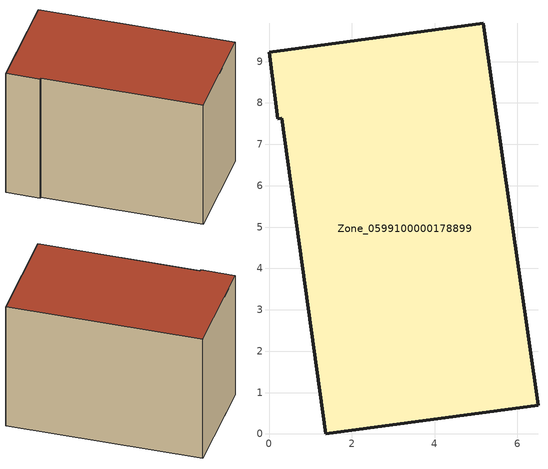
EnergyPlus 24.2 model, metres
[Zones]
Zone_0599100000178899
 floor ground (C_G): 1.37,0 0.31,7.63 0.21,7.62 0,9.23 5.18,9.93 6.5,0.7 z0
 wall outside (C_F): 0.31,7.63 1.37,0 6.5,0.7 5.18,9.93 0,9.23 0.21,7.62 0.31,7.63 z0:6.65
 roof outside (C_R): 0,9.23 0.21,7.62 0.31,7.63 1.37,0 6.5,0.7 5.18,9.93 z6.65
[BUILDING]
Pand.0599100000178899: North Axis=0; Terrain=City; Loads Convergence Tolerance Value=0.04; Temperature Convergence Tolerance Value=0.4; Solar Distribution=FullExterior; Maximum Number of Warmup Days=25; Minimum Number of Warmup Days=1
[Site:Location]
Rotterdam.The.Hague.AP_ZH_NLD Design_Conditions: Latitude=51.96; Longitude=4.45; Time Zone=1; Elevation=-4.5
[SITE:GROUNDTEMPERATURE:BUILDINGSURFACE]
18, 18, 18, 18, 18, 18, 18, 18, 18, 18, 18, 18
[MATERIAL] Thermal Absorptance=0.9; Solar Absorptance=0.7; Visible Absorptance=0.7
Name | Roughness | Thickness | Conductivity | Density | Specific Heat
G.TI.1946 | MediumSmooth | 0.15 | 1 | 540 | 1210
F.TI.1946 | Rough | 0.3 | 0.857143 | 1920 | 840
R.TI.1946 | MediumRough | 0.2 | 0.1 | 1500 | 1000
[CONSTRUCTION]
C_G: G.TI.1946
C_F: F.TI.1946
C_R: R.TI.1946
[ZONE]
Zone_0599100000178899: Type=1; Multiplier=1; Ceiling Height=Autocalculate; Volume=Autocalculate; Floor Area=autocalculate; Part of Total Floor Area=Yes
[ZONEINFILTRATION:DESIGNFLOWRATE]
Infil_Zone_0599100000178899: Zone or ZoneList or Space or SpaceList=Zone_0599100000178899; Schedule=AlwaysOn; Design Flow Rate Calculation Method=Flow/Area; Flow Rate per Floor Area=0.003; Constant Term Coefficient=1; Temperature Term Coefficient=0; Velocity Term Coefficient=0; Velocity Squared Term Coefficient=0
[HVACTEMPLATE:ZONE:IDEALLOADSAIRSYSTEM]
Zone_0599100000178899: Maximum Heating Supply Air Temperature=50; Minimum Cooling Supply Air Temperature=13; Maximum Heating Supply Air Humidity Ratio=0.0156; Minimum Cooling Supply Air Humidity Ratio=0.0077; Heating Limit=NoLimit; Cooling Limit=NoLimit; Dehumidification Control Type=ConstantSensibleHeatRatio; Cooling Sensible Heat Ratio=0.7; Dehumidification Setpoint=60; Humidification Control Type=None; Humidification Setpoint=30; Outdoor Air Method=None; Outdoor Air Flow Rate per Person=0.00944; Outdoor Air Flow Rate per Zone Floor Area=0; Outdoor Air Flow Rate per Zone=0; Demand Controlled Ventilation Type=None; Outdoor Air Economizer Type=NoEconomizer; Heat Recovery Type=None; Sensible Heat Recovery Effectiveness=0.7; Latent Heat Recovery Effectiveness=0.65
[ZONECONTROL:THERMOSTAT]
ThermostatControl_Zone_0599100000178899: Zone or ZoneList=Zone_0599100000178899; Control Type Schedule=DualSetpointControlType; Control 1=Thermostat_Zone_0599100000178899; Temperature Difference Between Cutout And Setpoint=0
[THERMOSTATSETPOINT:DUALSETPOINT]
Thermostat_Zone_0599100000178899: Heating Setpoint Temperature Schedule=HeatingSetpoint_Zone_0599100000178899; Cooling Setpoint Temperature Schedule=CoolingSetpoint_Zone_0599100000178899
[SCHEDULE:COMPACT]
HeatingSetpoint_Zone_0599100000178899: Through: 12/31, For: AllDays, Until: 24:00, 21
CoolingSetpoint_Zone_0599100000178899: Through: 12/31, For: AllDays, Until: 24:00, 24
DualSetpointControlType: Through: 12/31, For: AllDays, Until: 24:00, 4
AlwaysOn: Through: 12/31, For: AllDays, Until: 24:00, 1
